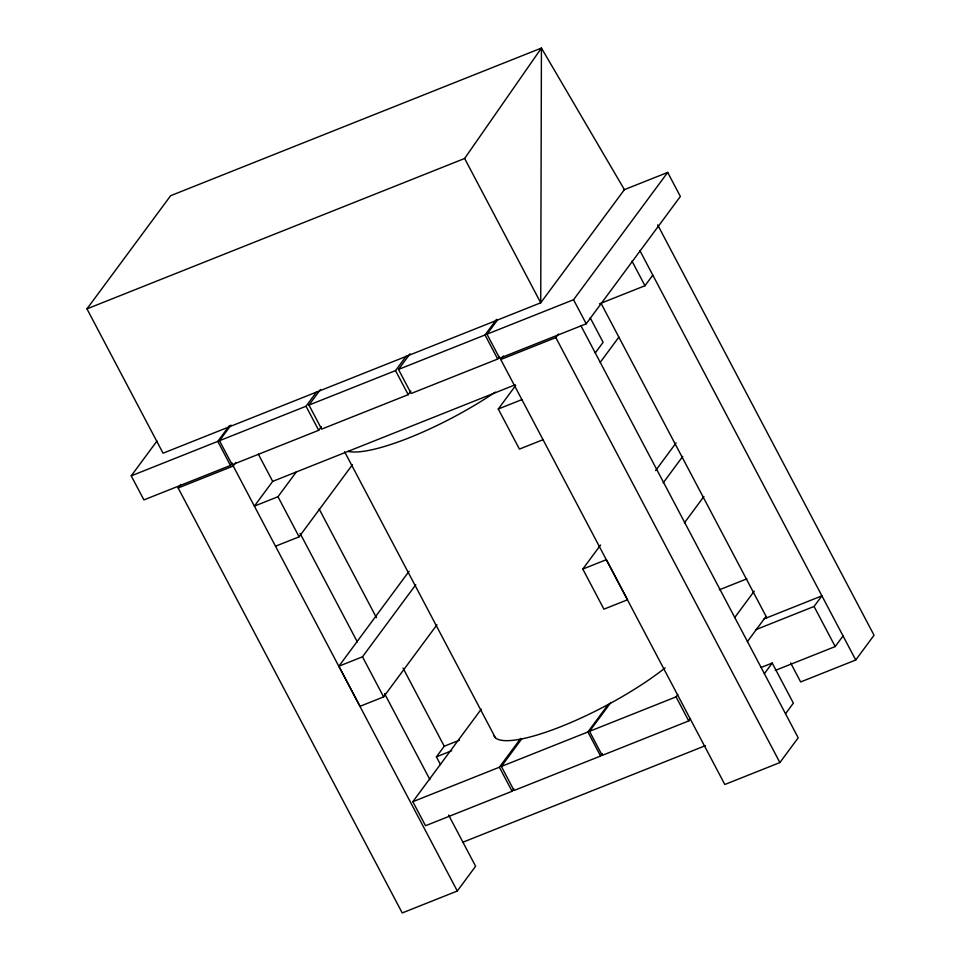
<?xml version="1.0" encoding="UTF-8"?>
<svg xmlns="http://www.w3.org/2000/svg" width="961" height="961" viewBox="0 0 961 961"><rect width="100%" height="100%" fill="white"/><g stroke="black" fill="none" stroke-linecap="round" stroke-linejoin="round"><path stroke-width="1.44" d="M464.631 158.481L541.427 48.05L624.41 189.641L540.731 302.811L163.058 453.196L86.958 308.865L170.65 195.696L541.427 48.05L540.731 302.811L464.631 158.481L86.958 308.865M232.238 463.046L230.46 465.448L143.91 499.912L131.225 475.851L156.979 441.015M448.607 815.048L475.611 866.257L457.304 891.015L402.227 912.95L178.157 487.972L180.776 484.428M131.225 475.851L217.775 441.387L229.319 425.771M321.37 426.696L318.704 430.3L232.166 464.764L219.48 440.715L231.024 425.098M178.157 487.972L233.235 466.037L235.853 462.505M219.48 440.715L306.03 406.251L316.686 391.836M410.876 391.067L408.209 394.659L321.659 429.123L308.974 405.074L320.518 389.457M515.192 384.808L272.684 481.377L254.377 506.135L277.981 496.729L296.288 471.971M308.974 405.074L395.524 370.61L406.179 356.195M499.48 356.627L497.714 359.03L411.164 393.493L398.479 369.432L410.023 353.816M275.507 546.22L299.111 536.827L352.411 464.764M398.479 369.432L485.029 334.969L496.573 319.352M623.725 189.918L667.691 172.415L680.364 196.464L586.222 323.785L499.672 358.249L486.987 334.188L497.654 319.773M580.949 325.767L798.195 737.808L779.888 762.566L724.822 784.5L500.753 359.51L503.36 355.978M486.987 334.188L573.537 299.724L667.691 172.415M543.025 439.706L519.42 449.099L498.279 409.002L515.721 385.433M500.753 359.51L555.83 337.587L558.437 334.044M436.919 624.83L383.619 696.893L360.015 706.299L338.885 666.201L409.05 571.314M338.885 666.201L362.489 656.807L415.777 584.732M595.267 352.927L603.112 342.308L590.162 317.743M599.52 303.82L644.963 285.729L652.807 275.122M600.277 362.273L618.872 337.143M440.486 764.608L436.402 756.848L444.246 746.241L459.394 740.21M582.786 569.08L606.391 559.674L627.533 599.772L603.928 609.166L582.786 569.08L600.553 545.055M655.618 470.59L676.051 442.961M513.847 788.873L512.069 791.275L425.519 825.739L412.834 801.69L481.221 709.206M663.234 482.806L682.778 456.391M412.834 801.69L499.384 767.226L520.706 738.396M602.367 753.628L600.589 756.031L514.039 790.495L501.354 766.434L521.787 738.817M684.376 522.904L703.92 496.477M501.354 766.434L587.904 731.97L608.325 704.353M690.527 718.528L688.749 720.918L602.199 755.382L589.513 731.333L610.836 702.503M589.513 731.333L676.063 696.869L677.841 694.467M734.684 617.599L754.229 591.171M747.37 641.648L766.025 616.433M764.379 673.661L772.224 663.054L793.366 703.14L785.521 713.759M755.538 629.779L814.063 606.463L821.907 595.856L764.043 618.896M775.275 670.418L835.205 646.561L843.049 635.954M790.639 662.946L800.657 681.938L855.734 660.003L874.042 635.245L657.672 224.874M498.279 409.002L521.883 399.608M719.381 589.79L746.853 578.858M436.402 756.848L451.73 750.745M761.076 667.487L772.224 663.054M462.926 842.208L705.362 745.676M639.846 250.545L855.734 660.003M632.002 261.152L644.963 285.729M814.063 606.463L835.205 646.561M601.142 303.52L766.83 617.791M573.537 299.724L586.222 323.785M555.83 337.587L779.888 762.566M676.063 696.869L688.749 720.918M485.029 334.969L497.714 359.03M587.904 731.97L600.589 756.031M395.524 370.61L408.209 394.659M344.603 451.742L495.408 737.76M499.384 767.226L512.069 791.275M306.03 406.251L318.704 430.3M319.16 509.006L376.46 617.683M403.019 668.051L444.246 746.241M258.365 454.217L272.684 481.377M300.096 533.379L357.336 641.936M384.556 693.566L429.915 779.611M362.489 656.807L383.619 696.893M277.981 496.729L299.111 536.827M233.235 466.037L457.304 891.015M217.775 441.387L230.46 465.448M665.156 667.859A111.68 25.31 -27.8 0 1 560.647 726.744A111.68 25.31 -27.8 0 1 493.846 735.597M495.251 392.148A111.68 25.31 -27.8 0 1 348.17 451.394"/></g></svg>
